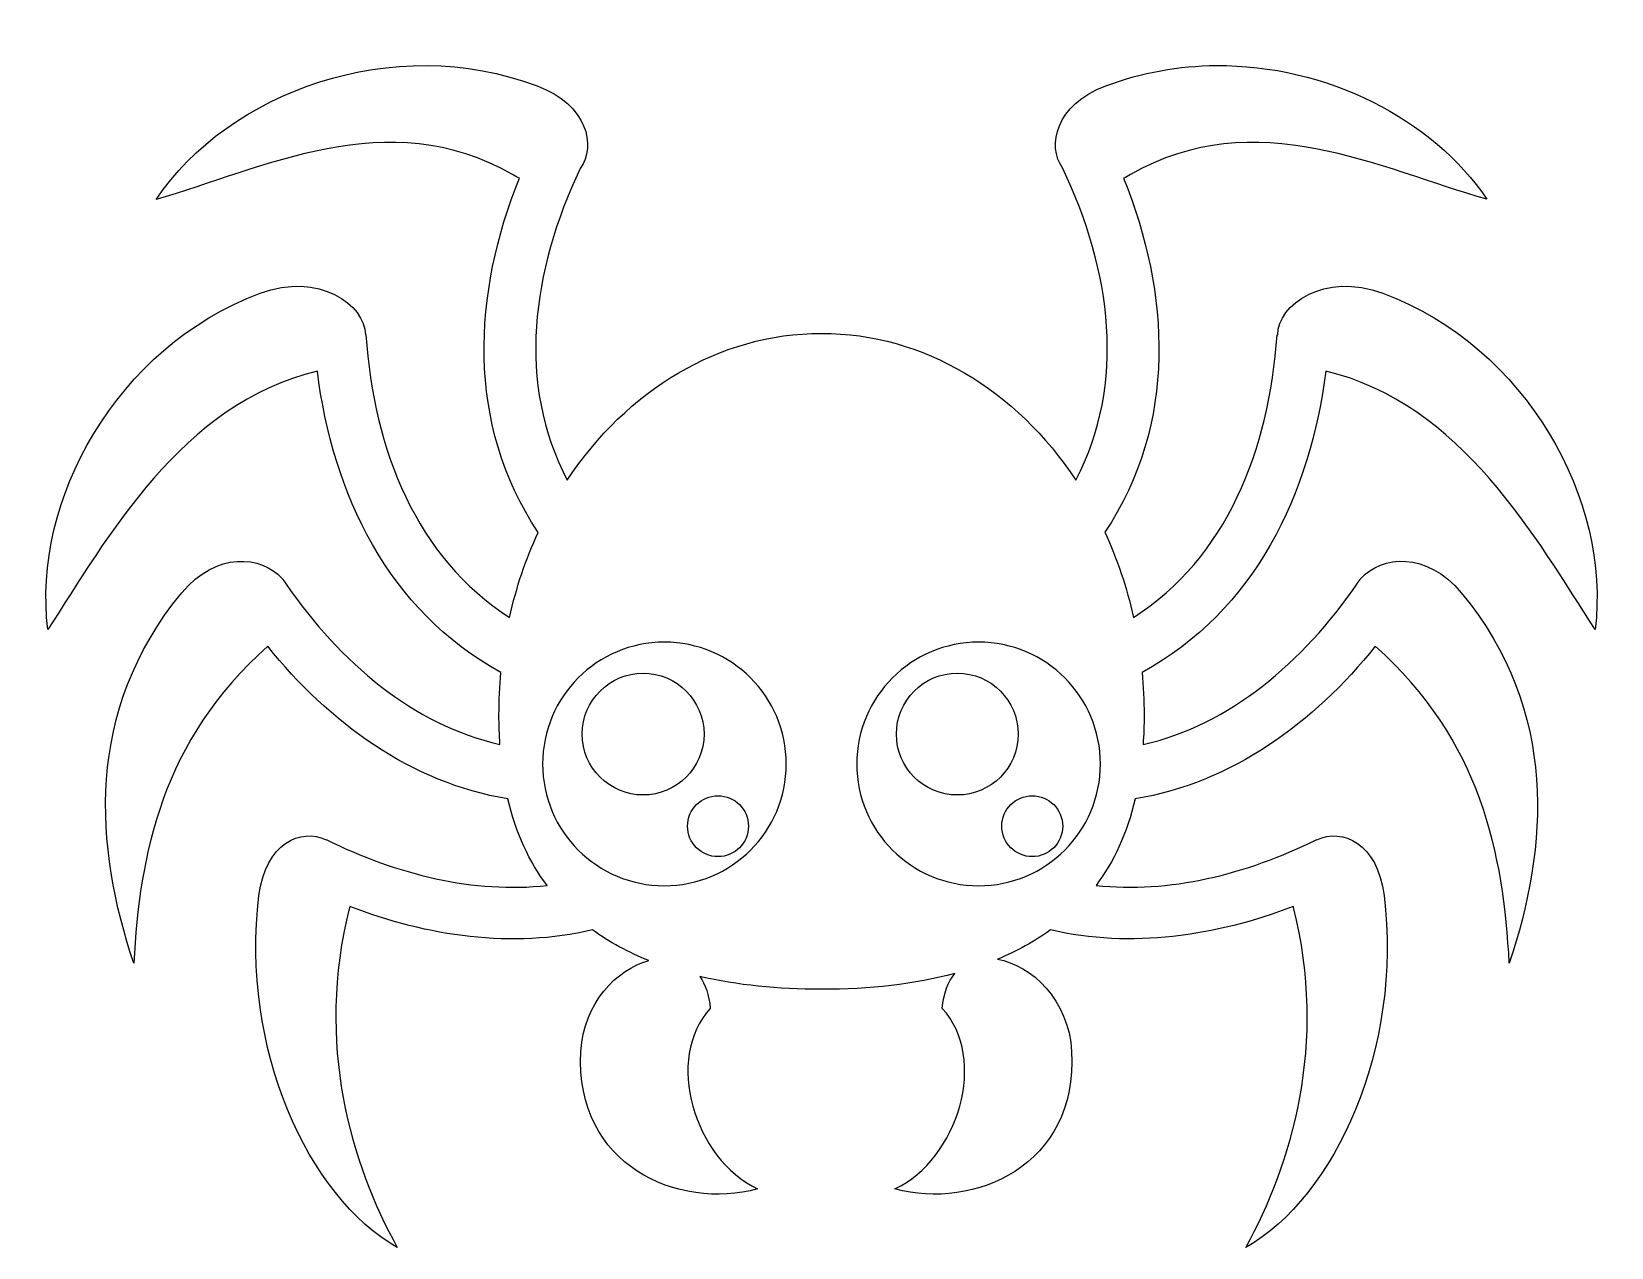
# Model space of a CAD drawing. Header units: centimetres. Extents: x -9.6 to 9.6, y -6.9 to 7.9.
import ezdxf

# ---------------------------------------------------------------- set-up
doc = ezdxf.new("R2010")
doc.units = ezdxf.units.CM
doc.header["$MEASUREMENT"] = 0
doc.layers.add('Layer 1', color=7, linetype='Continuous')

msp = doc.modelspace()

# ---------------------------------------------------------------- linework, layer by layer
at = {"layer": 'Layer 1'}
for points, knots in [([(4.80968, 7.51914), (4.36084, 7.51556), (3.90644, 7.4375), (3.46806, 7.27204), (3.46806, 7.27204), (2.85114, 7.03885), (2.74686, 6.54363), (2.94071, 6.26444), (2.94071, 6.26444), (3.5357, 5.01901), (3.71879, 3.63468), (3.1001, 2.46511), (3.1001, 2.46511), (2.37616, 3.55823), (1.24935, 4.25366), (0, 4.25366), (0, 4.25366), (-1.24927, 4.25366), (-2.37604, 3.55806), (-3.10002, 2.46489), (-3.10002, 2.46489), (-3.71871, 3.63438), (-3.53583, 5.01858), (-2.94096, 6.2638), (-2.94096, 6.2638), (-2.74673, 6.54295), (-2.8508, 7.03843), (-3.46806, 7.27136), (-3.46806, 7.27136), (-5.2214, 7.93298), (-7.23155, 7.19731), (-8.11328, 5.88741), (-8.11328, 5.88741), (-6.82041, 6.25427), (-5.28845, 7.06453), (-3.76787, 6.18912), (-3.76787, 6.18912), (-3.73941, 6.17267), (-3.71128, 6.15813), (-3.68366, 6.14505), (-3.68366, 6.14505), (-4.24576, 4.74916), (-4.34081, 3.15597), (-3.45498, 1.82747), (-3.45498, 1.82747), (-3.60438, 1.50387), (-3.72216, 1.15641), (-3.80341, 0.79064), (-3.80341, 0.79064), (-4.93537, 1.5115), (-5.4628, 2.83549), (-5.55422, 4.23618), (-5.55422, 4.23618), (-5.55422, 4.23618), (-5.56139, 4.23576), (-5.56139, 4.23576), (-5.56139, 4.23576), (-5.56215, 4.5995), (-6.13175, 5.00963), (-6.84583, 4.74262), (-6.84583, 4.74262), (-8.601, 4.08608), (-9.63074, 2.20935), (-9.43213, 0.64264), (-9.43213, 0.64264), (-8.71515, 1.74689), (-7.802, 3.40401), (-6.14682, 3.79208), (-6.14682, 3.79208), (-5.96263, 2.30789), (-5.28676, 0.86828), (-3.90829, 0.11984), (-3.90829, 0.11984), (-3.92402, -0.04959), (-3.93241, -0.22172), (-3.93241, -0.39655), (-3.93241, -0.39655), (-3.93241, -0.52234), (-3.92832, -0.64323), (-3.92048, -0.75978), (-3.92048, -0.75978), (-4.977, -0.51795), (-5.86759, 0.23728), (-6.52671, 1.19724), (-6.52671, 1.19724), (-6.52831, 1.19977), (-6.53025, 1.2023), (-6.53194, 1.20483), (-6.53194, 1.20483), (-6.54683, 1.22659), (-6.5623, 1.24784), (-6.57693, 1.26977), (-6.57693, 1.26977), (-6.57693, 1.26977), (-6.5803, 1.26766), (-6.5803, 1.26766), (-6.5803, 1.26766), (-6.82374, 1.54091), (-7.37921, 1.60087), (-7.80022, 1.08988), (-7.80022, 1.08988), (-8.99189, -0.35606), (-8.85779, -2.01647), (-8.38467, -3.42698), (-8.38467, -3.42698), (-8.31509, -2.09586), (-8.04319, -0.71263), (-6.75172, 0.43856), (-6.75172, 0.43856), (-6.00514, -0.4939), (-5.00554, -1.22678), (-3.824, -1.42248), (-3.824, -1.42248), (-3.7255, -1.84349), (-3.56256, -2.19002), (-3.34657, -2.47752), (-3.34657, -2.47752), (-4.23505, -2.57721), (-5.17286, -2.34667), (-6.03899, -1.91888), (-6.03899, -1.91888), (-6.03899, -1.91888), (-6.04026, -1.92158), (-6.04026, -1.92158), (-6.04026, -1.92158), (-6.34792, -1.77555), (-6.77778, -1.9565), (-6.8584, -2.60154), (-6.8584, -2.60154), (-7.08927, -4.44976), (-6.26004, -6.28095), (-5.1721, -6.89129), (-5.1721, -6.89129), (-5.73437, -5.8812), (-6.17591, -4.40739), (-5.75402, -2.74576), (-5.75402, -2.74576), (-5.75305, -2.74196), (-5.75254, -2.7383), (-5.75162, -2.7345), (-5.75162, -2.7345), (-4.80293, -3.10073), (-3.76888, -3.24954), (-2.79143, -3.02082), (-2.79143, -3.02082), (-2.58734, -3.16967), (-2.35655, -3.29323), (-2.1046, -3.39434), (-2.1046, -3.39434), (-2.49626, -3.49833), (-2.90052, -3.91123), (-2.93362, -4.50294), (-2.93362, -4.50294), (-3.01015, -5.89069), (-1.74512, -6.4441), (-0.77863, -6.17718), (-0.77863, -6.17718), (-1.5522, -5.81664), (-1.92096, -4.58323), (-1.35612, -3.97854), (-1.35612, -3.97854), (-1.37079, -3.81299), (-1.41625, -3.684), (-1.48288, -3.58798), (-1.48288, -3.58798), (-1.03016, -3.69391), (-0.53056, -3.74452), (0, -3.74452), (0, -3.74452), (0.58698, -3.74452), (1.13613, -3.68283), (1.62558, -3.5524), (1.62558, -3.5524), (1.54432, -3.6512), (1.48853, -3.79166), (1.47184, -3.97855), (1.47184, -3.97855), (2.03668, -4.58324), (1.66801, -5.81665), (0.89443, -6.17719), (0.89443, -6.17719), (1.86092, -6.44411), (3.12596, -5.89066), (3.04938, -4.50291), (3.04938, -4.50291), (3.01451, -3.87275), (2.55829, -3.44513), (2.14458, -3.37787), (2.14458, -3.37787), (2.38114, -3.27975), (2.59873, -3.16155), (2.7922, -3.02054), (2.7922, -3.02054), (3.76936, -3.24884), (4.80311, -3.0999), (5.75155, -2.73371), (5.75155, -2.73371), (5.75252, -2.7378), (5.75303, -2.74172), (5.75408, -2.74581), (5.75408, -2.74581), (6.17534, -4.40744), (5.73443, -5.88058), (5.17216, -6.89134), (5.17216, -6.89134), (6.26009, -6.28159), (7.08933, -4.45045), (6.85846, -2.60159), (6.85846, -2.60159), (6.77783, -1.95642), (6.34781, -1.77552), (6.04019, -1.92172), (6.04019, -1.92172), (6.04019, -1.92172), (6.0385, -1.91826), (6.0385, -1.91826), (6.0385, -1.91826), (5.17267, -2.34584), (4.23531, -2.5765), (3.34713, -2.47707), (3.34713, -2.47707), (3.56278, -2.18974), (3.72563, -1.8435), (3.82405, -1.42279), (3.82405, -1.42279), (5.0056, -1.22726), (6.00523, -0.494), (6.75177, 0.4385), (6.75177, 0.4385), (8.04325, -0.71269), (8.31511, -2.09596), (8.38472, -3.42645), (8.38472, -3.42645), (8.85784, -2.01593), (8.99194, -0.3562), (7.80027, 1.09037), (7.80027, 1.09037), (7.37926, 1.60102), (6.82379, 1.54085), (6.58035, 1.26748), (6.58035, 1.26748), (6.58035, 1.26748), (6.57698, 1.26971), (6.57698, 1.26971), (6.57698, 1.26971), (6.56235, 1.24778), (6.54691, 1.22649), (6.53203, 1.20477), (6.53203, 1.20477), (6.53034, 1.20216), (6.5284, 1.19971), (6.52676, 1.1971), (6.52676, 1.1971), (5.86755, 0.23715), (4.97692, -0.51838), (3.92036, -0.76004), (3.92036, -0.76004), (3.92829, -0.64345), (3.93242, -0.52247), (3.93242, -0.39655), (3.93242, -0.39655), (3.93242, -0.22172), (3.92399, -0.04938), (3.9083, 0.12013), (3.9083, 0.12013), (5.28648, 0.86861), (5.96281, 2.30789), (6.14658, 3.79254), (6.14658, 3.79254), (7.8015, 3.40375), (8.71461, 1.74685), (9.43146, 0.64327), (9.43146, 0.64327), (9.63007, 2.21002), (8.60033, 4.08662), (6.84513, 4.74318), (6.84513, 4.74318), (6.13131, 5.00993), (5.56179, 4.59939), (5.56124, 4.23569), (5.56124, 4.23569), (5.56124, 4.23569), (5.55357, 4.23611), (5.55357, 4.23611), (5.55357, 4.23611), (5.46278, 2.83529), (4.93513, 1.51197), (3.80347, 0.79107), (3.80347, 0.79107), (3.72225, 1.15675), (3.60444, 1.50413), (3.45516, 1.82764), (3.45516, 1.82764), (4.34094, 3.15627), (4.24581, 4.74959), (3.68358, 6.14556), (3.68358, 6.14556), (3.71124, 6.15863), (3.73941, 6.17322), (3.76792, 6.18971), (3.76792, 6.18971), (5.2885, 7.06512), (6.82109, 6.25423), (8.11333, 5.888), (8.11333, 5.888), (7.45205, 6.87051), (6.15606, 7.52985), (4.80968, 7.51906), (4.80968, 7.51906), (4.80968, 7.51906), (4.80968, 7.51914), (4.80968, 7.51914)], [0, 0, 0, 0, 0.01265823, 0.01265823, 0.01265823, 0.01265823, 0.02531646, 0.02531646, 0.02531646, 0.02531646, 0.03797468, 0.03797468, 0.03797468, 0.03797468, 0.05063291, 0.05063291, 0.05063291, 0.05063291, 0.06329114, 0.06329114, 0.06329114, 0.06329114, 0.07594937, 0.07594937, 0.07594937, 0.07594937, 0.08860759, 0.08860759, 0.08860759, 0.08860759, 0.10126582, 0.10126582, 0.10126582, 0.10126582, 0.11392405, 0.11392405, 0.11392405, 0.11392405, 0.12658228, 0.12658228, 0.12658228, 0.12658228, 0.13924051, 0.13924051, 0.13924051, 0.13924051, 0.15189873, 0.15189873, 0.15189873, 0.15189873, 0.16455696, 0.16455696, 0.16455696, 0.16455696, 0.17721519, 0.17721519, 0.17721519, 0.17721519, 0.18987342, 0.18987342, 0.18987342, 0.18987342, 0.20253165, 0.20253165, 0.20253165, 0.20253165, 0.21518987, 0.21518987, 0.21518987, 0.21518987, 0.2278481, 0.2278481, 0.2278481, 0.2278481, 0.24050633, 0.24050633, 0.24050633, 0.24050633, 0.25316456, 0.25316456, 0.25316456, 0.25316456, 0.26582278, 0.26582278, 0.26582278, 0.26582278, 0.27848101, 0.27848101, 0.27848101, 0.27848101, 0.29113924, 0.29113924, 0.29113924, 0.29113924, 0.30379747, 0.30379747, 0.30379747, 0.30379747, 0.3164557, 0.3164557, 0.3164557, 0.3164557, 0.32911392, 0.32911392, 0.32911392, 0.32911392, 0.34177215, 0.34177215, 0.34177215, 0.34177215, 0.35443038, 0.35443038, 0.35443038, 0.35443038, 0.36708861, 0.36708861, 0.36708861, 0.36708861, 0.37974684, 0.37974684, 0.37974684, 0.37974684, 0.39240506, 0.39240506, 0.39240506, 0.39240506, 0.40506329, 0.40506329, 0.40506329, 0.40506329, 0.41772152, 0.41772152, 0.41772152, 0.41772152, 0.43037975, 0.43037975, 0.43037975, 0.43037975, 0.44303797, 0.44303797, 0.44303797, 0.44303797, 0.4556962, 0.4556962, 0.4556962, 0.4556962, 0.46835443, 0.46835443, 0.46835443, 0.46835443, 0.48101266, 0.48101266, 0.48101266, 0.48101266, 0.49367089, 0.49367089, 0.49367089, 0.49367089, 0.50632911, 0.50632911, 0.50632911, 0.50632911, 0.51898734, 0.51898734, 0.51898734, 0.51898734, 0.53164557, 0.53164557, 0.53164557, 0.53164557, 0.5443038, 0.5443038, 0.5443038, 0.5443038, 0.55696203, 0.55696203, 0.55696203, 0.55696203, 0.56962025, 0.56962025, 0.56962025, 0.56962025, 0.58227848, 0.58227848, 0.58227848, 0.58227848, 0.59493671, 0.59493671, 0.59493671, 0.59493671, 0.60759494, 0.60759494, 0.60759494, 0.60759494, 0.62025316, 0.62025316, 0.62025316, 0.62025316, 0.63291139, 0.63291139, 0.63291139, 0.63291139, 0.64556962, 0.64556962, 0.64556962, 0.64556962, 0.65822785, 0.65822785, 0.65822785, 0.65822785, 0.67088608, 0.67088608, 0.67088608, 0.67088608, 0.6835443, 0.6835443, 0.6835443, 0.6835443, 0.69620253, 0.69620253, 0.69620253, 0.69620253, 0.70886076, 0.70886076, 0.70886076, 0.70886076, 0.72151899, 0.72151899, 0.72151899, 0.72151899, 0.73417722, 0.73417722, 0.73417722, 0.73417722, 0.74683544, 0.74683544, 0.74683544, 0.74683544, 0.75949367, 0.75949367, 0.75949367, 0.75949367, 0.7721519, 0.7721519, 0.7721519, 0.7721519, 0.78481013, 0.78481013, 0.78481013, 0.78481013, 0.79746835, 0.79746835, 0.79746835, 0.79746835, 0.81012658, 0.81012658, 0.81012658, 0.81012658, 0.82278481, 0.82278481, 0.82278481, 0.82278481, 0.83544304, 0.83544304, 0.83544304, 0.83544304, 0.84810127, 0.84810127, 0.84810127, 0.84810127, 0.86075949, 0.86075949, 0.86075949, 0.86075949, 0.87341772, 0.87341772, 0.87341772, 0.87341772, 0.88607595, 0.88607595, 0.88607595, 0.88607595, 0.89873418, 0.89873418, 0.89873418, 0.89873418, 0.91139241, 0.91139241, 0.91139241, 0.91139241, 0.92405063, 0.92405063, 0.92405063, 0.92405063, 0.93670886, 0.93670886, 0.93670886, 0.93670886, 0.94936709, 0.94936709, 0.94936709, 0.94936709, 0.96202532, 0.96202532, 0.96202532, 0.96202532, 0.97468354, 0.97468354, 0.97468354, 0.97468354, 1, 1, 1, 1]), ([(-1.91527, 0.48831), (-1.09489, 0.48831), (-0.43011, -0.17651), (-0.43011, -0.99685), (-0.43011, -0.99685), (-0.43011, -1.8166), (-1.09489, -2.48201), (-1.91527, -2.48201), (-1.91527, -2.48201), (-2.73502, -2.48201), (-3.40043, -1.81727), (-3.40043, -0.99685), (-3.40043, -0.99685), (-3.40043, -0.1771), (-2.73565, 0.48831), (-1.91527, 0.48831)], [0, 0, 0, 0, 0.2, 0.2, 0.2, 0.2, 0.4, 0.4, 0.4, 0.4, 0.6, 0.6, 0.6, 0.6, 1, 1, 1, 1]), ([(1.91527, 0.48831), (2.73502, 0.48831), (3.40043, -0.17651), (3.40043, -0.99685), (3.40043, -0.99685), (3.40043, -1.8166), (2.73565, -2.48201), (1.91527, -2.48201), (1.91527, -2.48201), (1.09552, -2.48201), (0.43011, -1.81727), (0.43011, -0.99685), (0.43011, -0.99685), (0.43011, -0.1771), (1.09489, 0.48831), (1.91527, 0.48831)], [0, 0, 0, 0, 0.2, 0.2, 0.2, 0.2, 0.4, 0.4, 0.4, 0.4, 0.6, 0.6, 0.6, 0.6, 1, 1, 1, 1]), ([(-2.17528, 0.11006), (-2.58515, 0.11006), (-2.91786, -0.22265), (-2.91786, -0.63252), (-2.91786, -0.63252), (-2.91786, -1.04239), (-2.58515, -1.3751), (-2.17528, -1.3751), (-2.17528, -1.3751), (-1.76541, -1.3751), (-1.4327, -1.04239), (-1.4327, -0.63252), (-1.4327, -0.63252), (-1.4327, -0.22265), (-1.76541, 0.11006), (-2.17528, 0.11006)], [0, 0, 0, 0, 0.2, 0.2, 0.2, 0.2, 0.4, 0.4, 0.4, 0.4, 0.6, 0.6, 0.6, 0.6, 1, 1, 1, 1]), ([(1.65535, 0.11006), (1.24548, 0.11006), (0.91277, -0.22265), (0.91277, -0.63252), (0.91277, -0.63252), (0.91277, -1.04239), (1.24548, -1.3751), (1.65535, -1.3751), (1.65535, -1.3751), (2.06522, -1.3751), (2.39793, -1.04239), (2.39793, -0.63252), (2.39793, -0.63252), (2.39793, -0.22265), (2.06522, 0.11006), (1.65535, 0.11006)], [0, 0, 0, 0, 0.2, 0.2, 0.2, 0.2, 0.4, 0.4, 0.4, 0.4, 0.6, 0.6, 0.6, 0.6, 1, 1, 1, 1]), ([(-1.26192, -1.38395), (-1.46686, -1.38395), (-1.63317, -1.5503), (-1.63317, -1.75524), (-1.63317, -1.75524), (-1.63317, -1.96018), (-1.46686, -2.12653), (-1.26192, -2.12653), (-1.26192, -2.12653), (-1.05698, -2.12653), (-0.89055, -1.96018), (-0.89055, -1.75524), (-0.89055, -1.75524), (-0.89055, -1.5503), (-1.05694, -1.38395), (-1.26188, -1.38395), (-1.26188, -1.38395), (-1.26188, -1.38395), (-1.26192, -1.38395), (-1.26192, -1.38395)], [0, 0, 0, 0, 0.16666667, 0.16666667, 0.16666667, 0.16666667, 0.33333333, 0.33333333, 0.33333333, 0.33333333, 0.5, 0.5, 0.5, 0.5, 0.66666667, 0.66666667, 0.66666667, 0.66666667, 1, 1, 1, 1]), ([(2.56862, -1.38395), (2.36368, -1.38395), (2.19733, -1.5503), (2.19733, -1.75524), (2.19733, -1.75524), (2.19733, -1.96018), (2.36364, -2.12653), (2.56858, -2.12653), (2.56858, -2.12653), (2.77352, -2.12653), (2.93995, -1.96018), (2.93995, -1.75524), (2.93995, -1.75524), (2.93995, -1.5503), (2.77356, -1.38395), (2.56862, -1.38395)], [0, 0, 0, 0, 0.2, 0.2, 0.2, 0.2, 0.4, 0.4, 0.4, 0.4, 0.6, 0.6, 0.6, 0.6, 1, 1, 1, 1])]:
    msp.add_open_spline(points, degree=3, knots=knots, dxfattribs=at)

doc.saveas('drawing.dxf')
